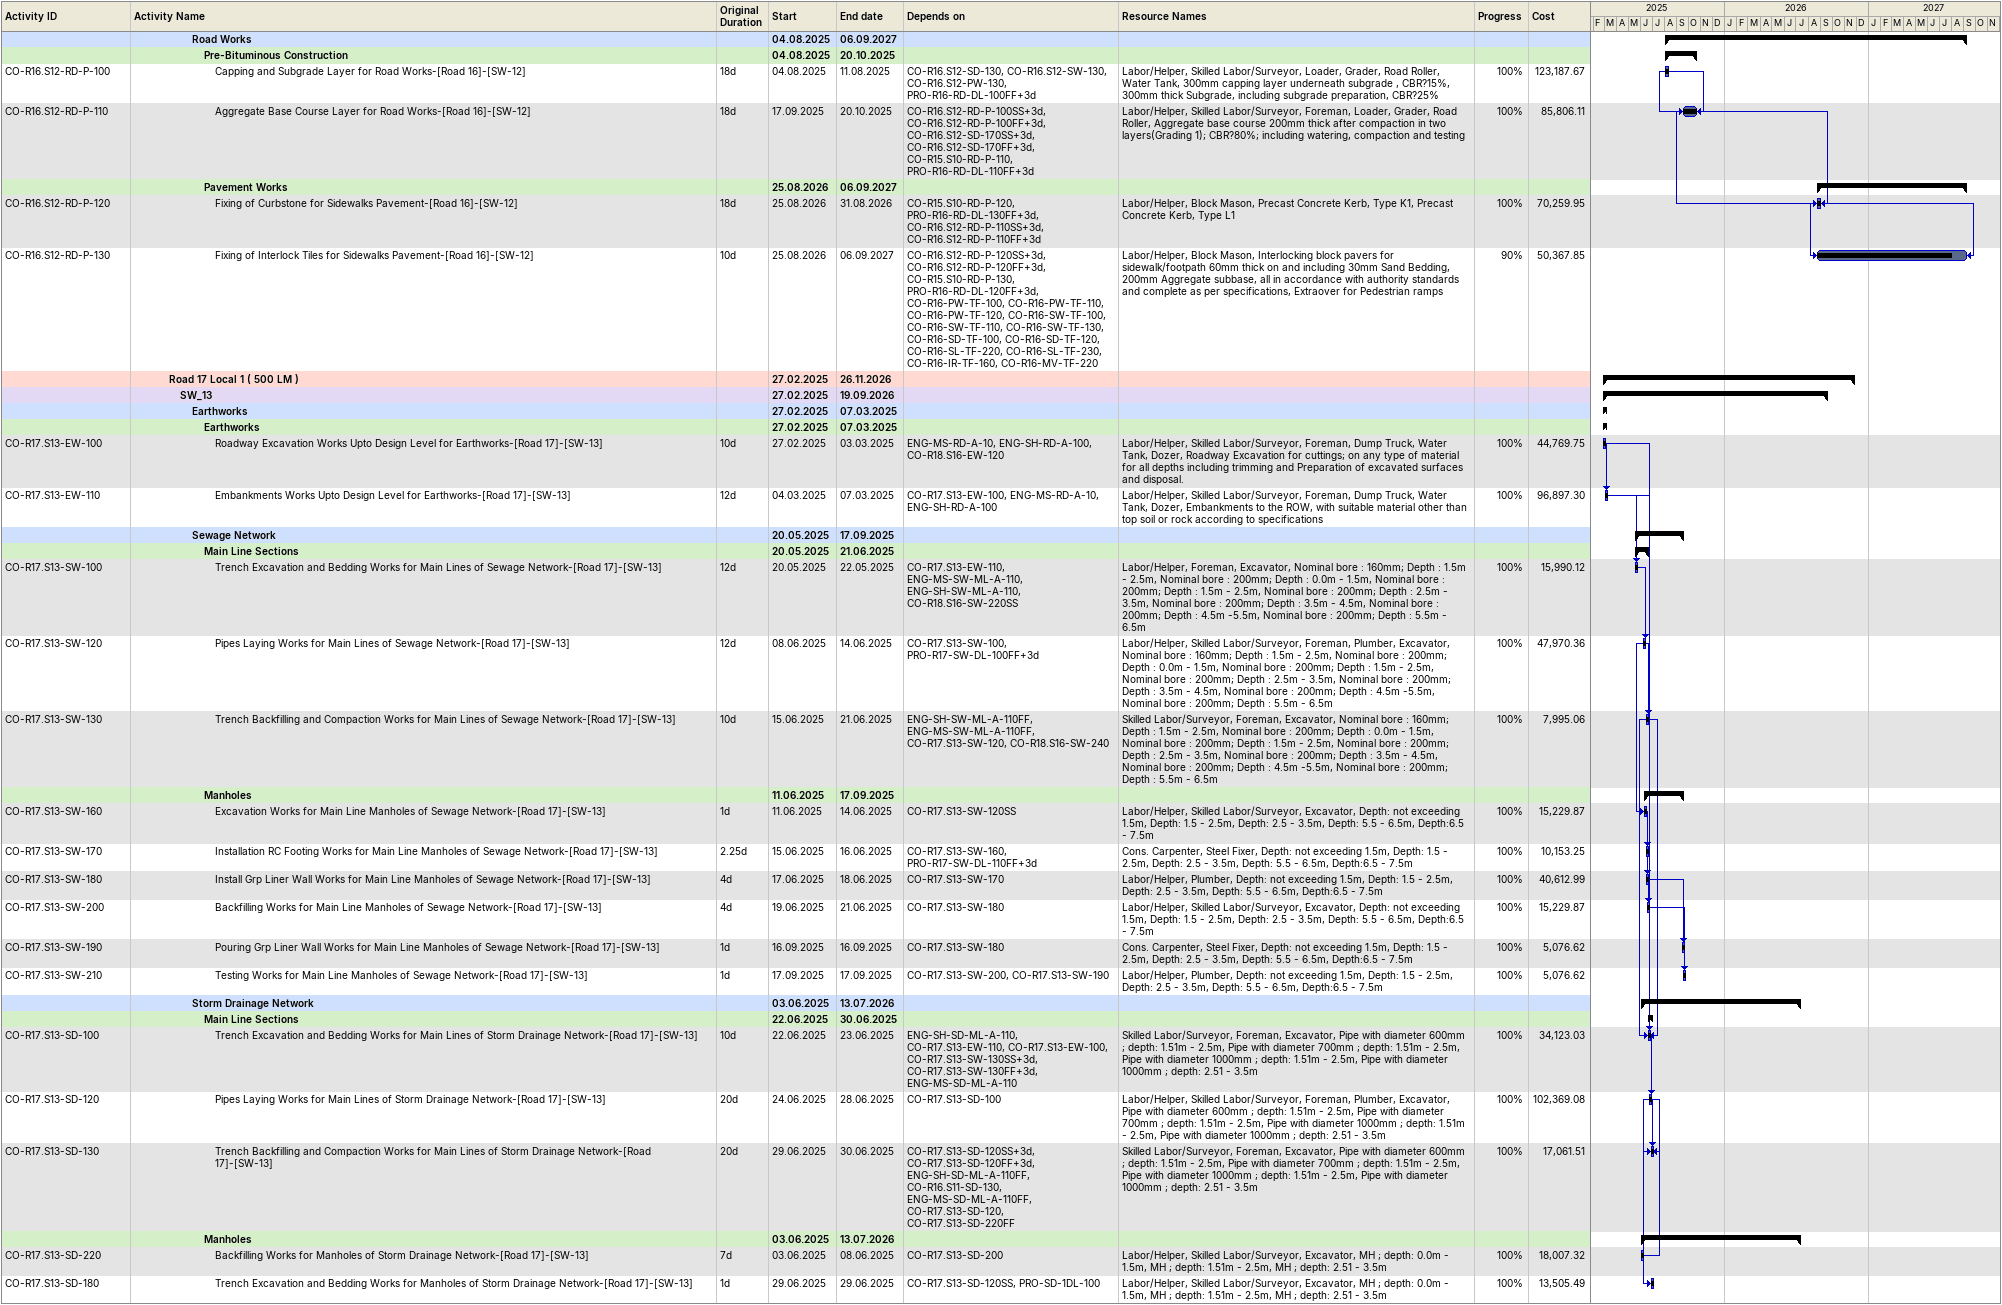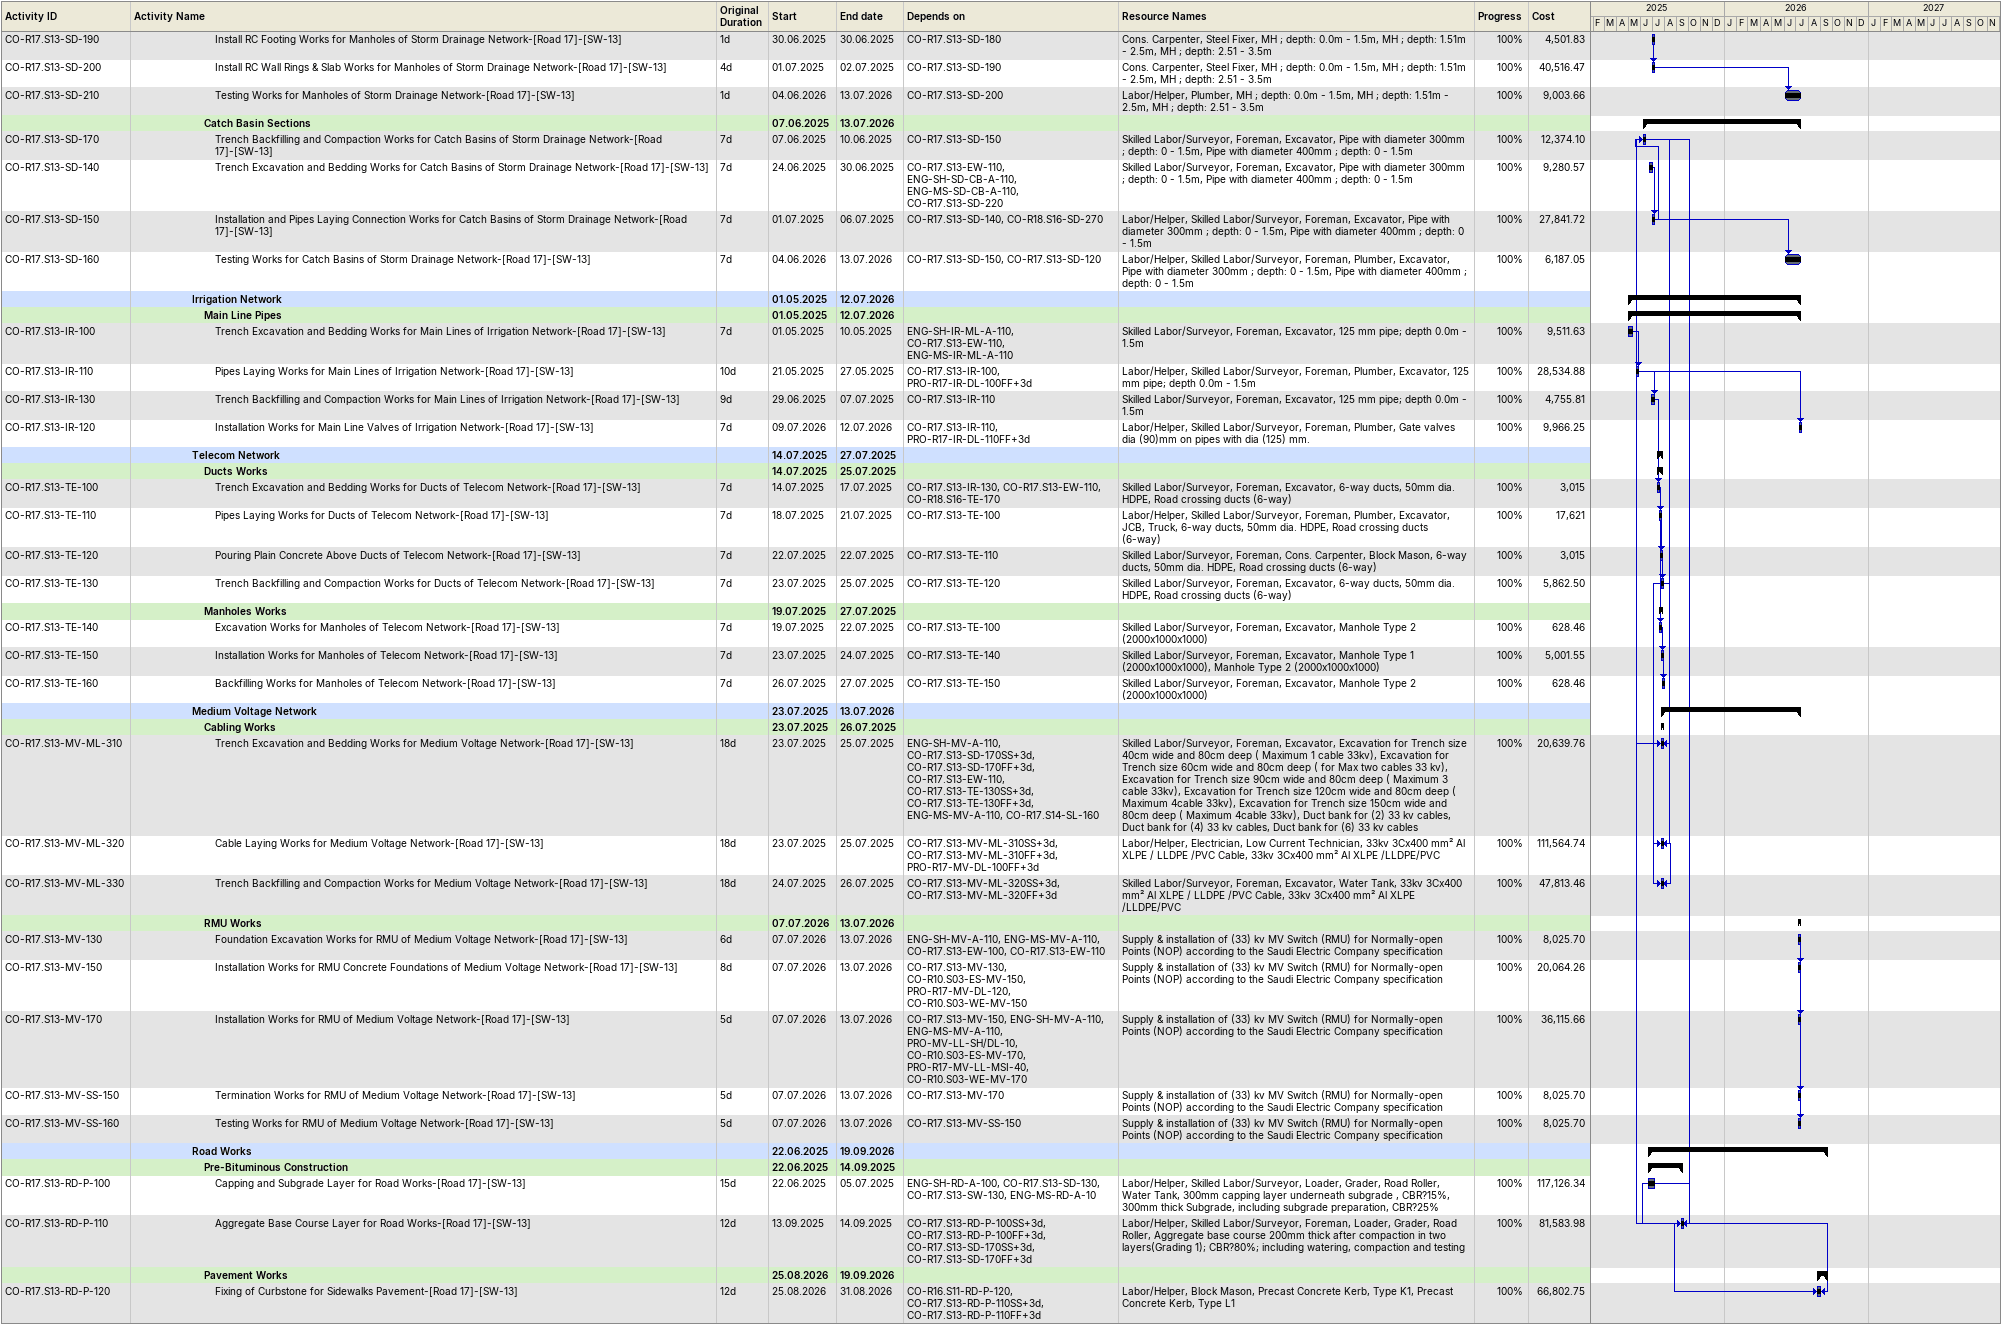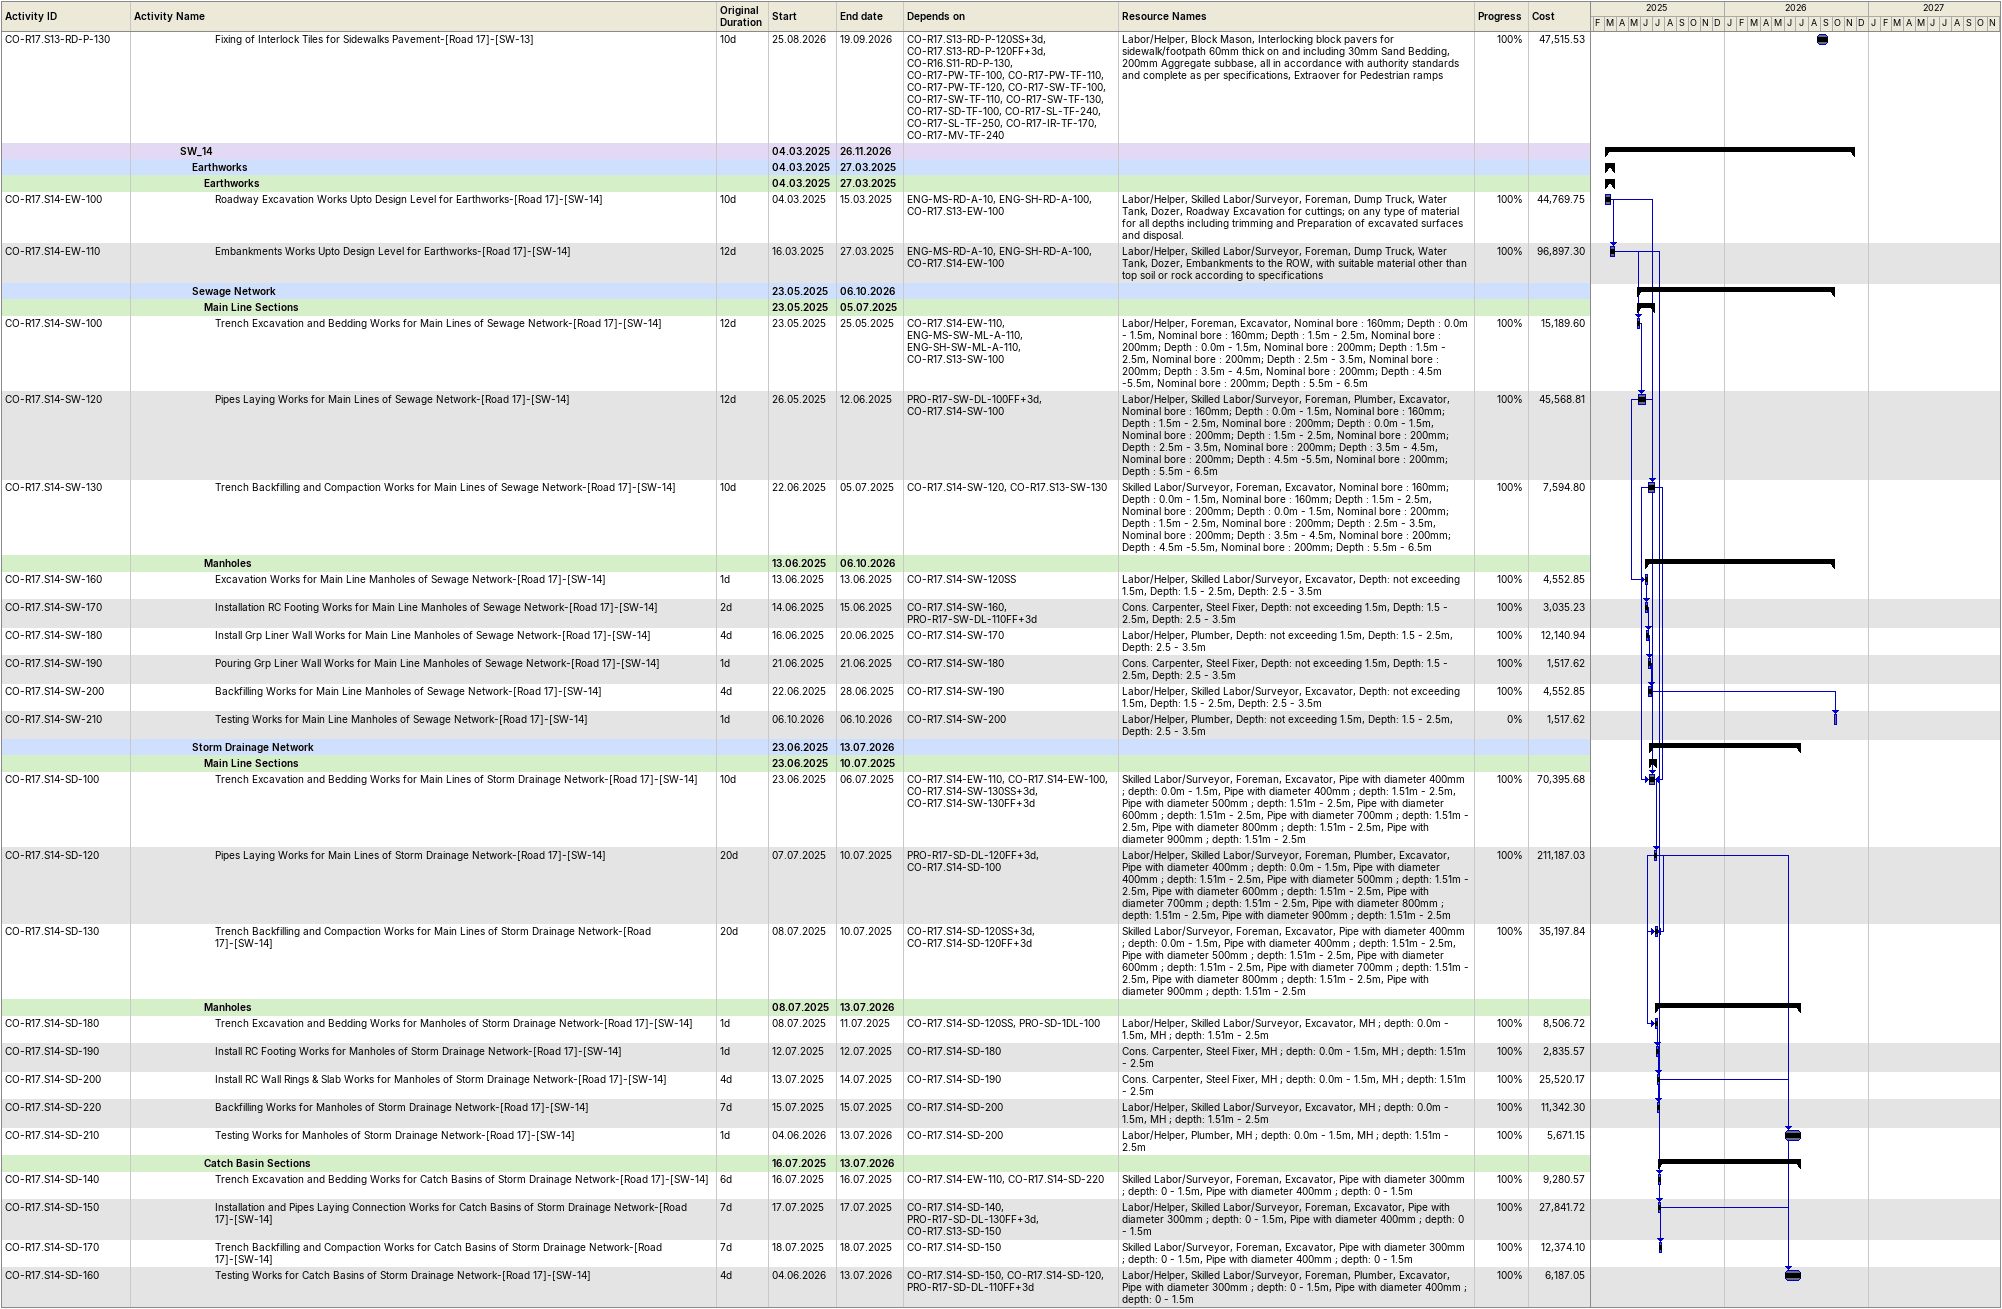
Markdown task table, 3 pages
| ID | Level | Task | Original duration | Start | Finish | Predecessors | Resources | % complete | Cost |
|---|---|---|---|---|---|---|---|---|---|
|  | 6 | **Road Works** |  | 2025-08-04 | 2027-09-06 |  |  |  |  |
|  | 7 | **Pre-Bituminous Construction** |  | 2025-08-04 | 2025-10-20 |  |  |  |  |
| CO-R16.S12-RD-P-100 | 8 | Capping and Subgrade Layer for Road Works-[Road 16]-[SW-12] | 18d | 2025-08-04 | 2025-08-11 | CO-R16.S12-SD-130, CO-R16.S12-SW-130, CO-R16.S12-PW-130, PRO-R16-RD-DL-100FF+3d | Labor/Helper, Skilled Labor/Surveyor, Loader, Grader, Road Roller, Water Tank, 300mm capping layer underneath subgrade , CBR?15%, 300mm thick Subgrade, including subgrade preparation, CBR?25% | 100 | 123187.67 |
| CO-R16.S12-RD-P-110 | 8 | Aggregate Base Course Layer for Road Works-[Road 16]-[SW-12] | 18d | 2025-09-17 | 2025-10-20 | CO-R16.S12-RD-P-100SS+3d, CO-R16.S12-RD-P-100FF+3d, CO-R16.S12-SD-170SS+3d, CO-R16.S12-SD-170FF+3d, CO-R15.S10-RD-P-110, PRO-R16-RD-DL-110FF+3d | Labor/Helper, Skilled Labor/Surveyor, Foreman, Loader, Grader, Road Roller, Aggregate base course 200mm thick after compaction in two layers(Grading 1); CBR?80%; including watering, compaction and testing | 100 | 85806.11 |
|  | 7 | **Pavement Works** |  | 2026-08-25 | 2027-09-06 |  |  |  |  |
| CO-R16.S12-RD-P-120 | 8 | Fixing of Curbstone for Sidewalks Pavement-[Road 16]-[SW-12] | 18d | 2026-08-25 | 2026-08-31 | CO-R15.S10-RD-P-120, PRO-R16-RD-DL-130FF+3d, CO-R16.S12-RD-P-110SS+3d, CO-R16.S12-RD-P-110FF+3d | Labor/Helper, Block Mason, Precast Concrete Kerb, Type K1, Precast Concrete Kerb, Type L1 | 100 | 70259.95 |
| CO-R16.S12-RD-P-130 | 8 | Fixing of Interlock Tiles for Sidewalks Pavement-[Road 16]-[SW-12] | 10d | 2026-08-25 | 2027-09-06 | CO-R16.S12-RD-P-120SS+3d, CO-R16.S12-RD-P-120FF+3d, CO-R15.S10-RD-P-130, PRO-R16-RD-DL-120FF+3d, CO-R16-PW-TF-100, CO-R16-PW-TF-110, CO-R16-PW-TF-120, CO-R16-SW-TF-100, CO-R16-SW-TF-110, CO-R16-SW-TF-130, CO-R16-SD-TF-100, CO-R16-SD-TF-120, CO-R16-SL-TF-220, CO-R16-SL-TF-230, CO-R16-IR-TF-160, CO-R16-MV-TF-220 | Labor/Helper, Block Mason, Interlocking block pavers for sidewalk/footpath 60mm thick on and including 30mm Sand Bedding, 200mm Aggregate subbase, all in accordance with authority standards and complete as per specifications, Extraover for Pedestrian ramps | 90 | 50367.85 |
|  | 4 | **Road 17 Local 1 ( 500 LM )** |  | 2025-02-27 | 2026-11-26 |  |  |  |  |
|  | 5 | **SW_13** |  | 2025-02-27 | 2026-09-19 |  |  |  |  |
|  | 6 | **Earthworks** |  | 2025-02-27 | 2025-03-07 |  |  |  |  |
|  | 7 | **Earthworks** |  | 2025-02-27 | 2025-03-07 |  |  |  |  |
| CO-R17.S13-EW-100 | 8 | Roadway Excavation Works Upto Design Level for Earthworks-[Road 17]-[SW-13] | 10d | 2025-02-27 | 2025-03-03 | ENG-MS-RD-A-10, ENG-SH-RD-A-100, CO-R18.S16-EW-120 | Labor/Helper, Skilled Labor/Surveyor, Foreman, Dump Truck, Water Tank, Dozer, Roadway Excavation for cuttings; on any type of material for all depths including trimming and Preparation of excavated surfaces and disposal. | 100 | 44769.75 |
| CO-R17.S13-EW-110 | 8 | Embankments Works Upto Design Level for Earthworks-[Road 17]-[SW-13] | 12d | 2025-03-04 | 2025-03-07 | CO-R17.S13-EW-100, ENG-MS-RD-A-10, ENG-SH-RD-A-100 | Labor/Helper, Skilled Labor/Surveyor, Foreman, Dump Truck, Water Tank, Dozer, Embankments to the ROW, with suitable material other than top soil or rock according to specifications | 100 | 96897.30 |
|  | 6 | **Sewage Network** |  | 2025-05-20 | 2025-09-17 |  |  |  |  |
|  | 7 | **Main Line Sections** |  | 2025-05-20 | 2025-06-21 |  |  |  |  |
| CO-R17.S13-SW-100 | 8 | Trench Excavation and Bedding Works for Main Lines of Sewage Network-[Road 17]-[SW-13] | 12d | 2025-05-20 | 2025-05-22 | CO-R17.S13-EW-110, ENG-MS-SW-ML-A-110, ENG-SH-SW-ML-A-110, CO-R18.S16-SW-220SS | Labor/Helper, Foreman, Excavator, Nominal bore : 160mm; Depth : 1.5m - 2.5m, Nominal bore : 200mm; Depth : 0.0m - 1.5m, Nominal bore : 200mm; Depth : 1.5m - 2.5m, Nominal bore : 200mm; Depth : 2.5m - 3.5m, Nominal bore : 200mm; Depth : 3.5m - 4.5m, Nominal bore : 200mm; Depth : 4.5m -5.5m, Nominal bore : 200mm; Depth : 5.5m - 6.5m | 100 | 15990.12 |
| CO-R17.S13-SW-120 | 8 | Pipes Laying Works for Main Lines of Sewage Network-[Road 17]-[SW-13] | 12d | 2025-06-08 | 2025-06-14 | CO-R17.S13-SW-100, PRO-R17-SW-DL-100FF+3d | Labor/Helper, Skilled Labor/Surveyor, Foreman, Plumber, Excavator, Nominal bore : 160mm; Depth : 1.5m - 2.5m, Nominal bore : 200mm; Depth : 0.0m - 1.5m, Nominal bore : 200mm; Depth : 1.5m - 2.5m, Nominal bore : 200mm; Depth : 2.5m - 3.5m, Nominal bore : 200mm; Depth : 3.5m - 4.5m, Nominal bore : 200mm; Depth : 4.5m -5.5m, Nominal bore : 200mm; Depth : 5.5m - 6.5m | 100 | 47970.36 |
| CO-R17.S13-SW-130 | 8 | Trench Backfilling and Compaction Works for Main Lines of Sewage Network-[Road 17]-[SW-13] | 10d | 2025-06-15 | 2025-06-21 | ENG-SH-SW-ML-A-110FF, ENG-MS-SW-ML-A-110FF, CO-R17.S13-SW-120, CO-R18.S16-SW-240 | Skilled Labor/Surveyor, Foreman, Excavator, Nominal bore : 160mm; Depth : 1.5m - 2.5m, Nominal bore : 200mm; Depth : 0.0m - 1.5m, Nominal bore : 200mm; Depth : 1.5m - 2.5m, Nominal bore : 200mm; Depth : 2.5m - 3.5m, Nominal bore : 200mm; Depth : 3.5m - 4.5m, Nominal bore : 200mm; Depth : 4.5m -5.5m, Nominal bore : 200mm; Depth : 5.5m - 6.5m | 100 | 7995.06 |
|  | 7 | **Manholes** |  | 2025-06-11 | 2025-09-17 |  |  |  |  |
| CO-R17.S13-SW-160 | 8 | Excavation Works for Main Line Manholes of Sewage Network-[Road 17]-[SW-13] | 1d | 2025-06-11 | 2025-06-14 | CO-R17.S13-SW-120SS | Labor/Helper, Skilled Labor/Surveyor, Excavator, Depth: not exceeding 1.5m, Depth: 1.5 - 2.5m, Depth: 2.5 - 3.5m, Depth: 5.5 - 6.5m, Depth:6.5 - 7.5m | 100 | 15229.87 |
| CO-R17.S13-SW-170 | 8 | Installation RC Footing Works for Main Line Manholes of Sewage Network-[Road 17]-[SW-13] | 2.25d | 2025-06-15 | 2025-06-16 | CO-R17.S13-SW-160, PRO-R17-SW-DL-110FF+3d | Cons. Carpenter, Steel Fixer, Depth: not exceeding 1.5m, Depth: 1.5 - 2.5m, Depth: 2.5 - 3.5m, Depth: 5.5 - 6.5m, Depth:6.5 - 7.5m | 100 | 10153.25 |
| CO-R17.S13-SW-180 | 8 | Install Grp Liner Wall Works for Main Line Manholes of Sewage Network-[Road 17]-[SW-13] | 4d | 2025-06-17 | 2025-06-18 | CO-R17.S13-SW-170 | Labor/Helper, Plumber, Depth: not exceeding 1.5m, Depth: 1.5 - 2.5m, Depth: 2.5 - 3.5m, Depth: 5.5 - 6.5m, Depth:6.5 - 7.5m | 100 | 40612.99 |
| CO-R17.S13-SW-200 | 8 | Backfilling Works for Main Line Manholes of Sewage Network-[Road 17]-[SW-13] | 4d | 2025-06-19 | 2025-06-21 | CO-R17.S13-SW-180 | Labor/Helper, Skilled Labor/Surveyor, Excavator, Depth: not exceeding 1.5m, Depth: 1.5 - 2.5m, Depth: 2.5 - 3.5m, Depth: 5.5 - 6.5m, Depth:6.5 - 7.5m | 100 | 15229.87 |
| CO-R17.S13-SW-190 | 8 | Pouring Grp Liner Wall Works for Main Line Manholes of Sewage Network-[Road 17]-[SW-13] | 1d | 2025-09-16 | 2025-09-16 | CO-R17.S13-SW-180 | Cons. Carpenter, Steel Fixer, Depth: not exceeding 1.5m, Depth: 1.5 - 2.5m, Depth: 2.5 - 3.5m, Depth: 5.5 - 6.5m, Depth:6.5 - 7.5m | 100 | 5076.62 |
| CO-R17.S13-SW-210 | 8 | Testing Works for Main Line Manholes of Sewage Network-[Road 17]-[SW-13] | 1d | 2025-09-17 | 2025-09-17 | CO-R17.S13-SW-200, CO-R17.S13-SW-190 | Labor/Helper, Plumber, Depth: not exceeding 1.5m, Depth: 1.5 - 2.5m, Depth: 2.5 - 3.5m, Depth: 5.5 - 6.5m, Depth:6.5 - 7.5m | 100 | 5076.62 |
|  | 6 | **Storm Drainage Network** |  | 2025-06-03 | 2026-07-13 |  |  |  |  |
|  | 7 | **Main Line Sections** |  | 2025-06-22 | 2025-06-30 |  |  |  |  |
| CO-R17.S13-SD-100 | 8 | Trench Excavation and Bedding Works for Main Lines of Storm Drainage Network-[Road 17]-[SW-13] | 10d | 2025-06-22 | 2025-06-23 | ENG-SH-SD-ML-A-110, CO-R17.S13-EW-110, CO-R17.S13-EW-100, CO-R17.S13-SW-130SS+3d, CO-R17.S13-SW-130FF+3d, ENG-MS-SD-ML-A-110 | Skilled Labor/Surveyor, Foreman, Excavator, Pipe with diameter 600mm ; depth: 1.51m - 2.5m, Pipe with diameter 700mm ; depth: 1.51m - 2.5m, Pipe with diameter 1000mm ; depth: 1.51m - 2.5m, Pipe with diameter 1000mm ; depth: 2.51 - 3.5m | 100 | 34123.03 |
| CO-R17.S13-SD-120 | 8 | Pipes Laying Works for Main Lines of Storm Drainage Network-[Road 17]-[SW-13] | 20d | 2025-06-24 | 2025-06-28 | CO-R17.S13-SD-100 | Labor/Helper, Skilled Labor/Surveyor, Foreman, Plumber, Excavator, Pipe with diameter 600mm ; depth: 1.51m - 2.5m, Pipe with diameter 700mm ; depth: 1.51m - 2.5m, Pipe with diameter 1000mm ; depth: 1.51m - 2.5m, Pipe with diameter 1000mm ; depth: 2.51 - 3.5m | 100 | 102369.08 |
| CO-R17.S13-SD-130 | 8 | Trench Backfilling and Compaction Works for Main Lines of Storm Drainage Network-[Road 17]-[SW-13] | 20d | 2025-06-29 | 2025-06-30 | CO-R17.S13-SD-120SS+3d, CO-R17.S13-SD-120FF+3d, ENG-SH-SD-ML-A-110FF, CO-R16.S11-SD-130, ENG-MS-SD-ML-A-110FF, CO-R17.S13-SD-120, CO-R17.S13-SD-220FF | Skilled Labor/Surveyor, Foreman, Excavator, Pipe with diameter 600mm ; depth: 1.51m - 2.5m, Pipe with diameter 700mm ; depth: 1.51m - 2.5m, Pipe with diameter 1000mm ; depth: 1.51m - 2.5m, Pipe with diameter 1000mm ; depth: 2.51 - 3.5m | 100 | 17061.51 |
|  | 7 | **Manholes** |  | 2025-06-03 | 2026-07-13 |  |  |  |  |
| CO-R17.S13-SD-220 | 8 | Backfilling Works for Manholes of Storm Drainage Network-[Road 17]-[SW-13] | 7d | 2025-06-03 | 2025-06-08 | CO-R17.S13-SD-200 | Labor/Helper, Skilled Labor/Surveyor, Excavator, MH ; depth: 0.0m - 1.5m, MH ; depth: 1.51m - 2.5m, MH ; depth: 2.51 - 3.5m | 100 | 18007.32 |
| CO-R17.S13-SD-180 | 8 | Trench Excavation and Bedding Works for Manholes of Storm Drainage Network-[Road 17]-[SW-13] | 1d | 2025-06-29 | 2025-06-29 | CO-R17.S13-SD-120SS, PRO-SD-1DL-100 | Labor/Helper, Skilled Labor/Surveyor, Excavator, MH ; depth: 0.0m - 1.5m, MH ; depth: 1.51m - 2.5m, MH ; depth: 2.51 - 3.5m | 100 | 13505.49 |
| CO-R17.S13-SD-190 | 8 | Install RC Footing Works for Manholes of Storm Drainage Network-[Road 17]-[SW-13] | 1d | 2025-06-30 | 2025-06-30 | CO-R17.S13-SD-180 | Cons. Carpenter, Steel Fixer, MH ; depth: 0.0m - 1.5m, MH ; depth: 1.51m - 2.5m, MH ; depth: 2.51 - 3.5m | 100 | 4501.83 |
| CO-R17.S13-SD-200 | 8 | Install RC Wall Rings & Slab Works for Manholes of Storm Drainage Network-[Road 17]-[SW-13] | 4d | 2025-07-01 | 2025-07-02 | CO-R17.S13-SD-190 | Cons. Carpenter, Steel Fixer, MH ; depth: 0.0m - 1.5m, MH ; depth: 1.51m - 2.5m, MH ; depth: 2.51 - 3.5m | 100 | 40516.47 |
| CO-R17.S13-SD-210 | 8 | Testing Works for Manholes of Storm Drainage Network-[Road 17]-[SW-13] | 1d | 2026-06-04 | 2026-07-13 | CO-R17.S13-SD-200 | Labor/Helper, Plumber, MH ; depth: 0.0m - 1.5m, MH ; depth: 1.51m - 2.5m, MH ; depth: 2.51 - 3.5m | 100 | 9003.66 |
|  | 7 | **Catch Basin Sections** |  | 2025-06-07 | 2026-07-13 |  |  |  |  |
| CO-R17.S13-SD-170 | 8 | Trench Backfilling and Compaction Works for Catch Basins of Storm Drainage Network-[Road 17]-[SW-13] | 7d | 2025-06-07 | 2025-06-10 | CO-R17.S13-SD-150 | Skilled Labor/Surveyor, Foreman, Excavator, Pipe with diameter 300mm ; depth: 0 - 1.5m, Pipe with diameter 400mm ; depth: 0 - 1.5m | 100 | 12374.10 |
| CO-R17.S13-SD-140 | 8 | Trench Excavation and Bedding Works for Catch Basins of Storm Drainage Network-[Road 17]-[SW-13] | 7d | 2025-06-24 | 2025-06-30 | CO-R17.S13-EW-110, ENG-SH-SD-CB-A-110, ENG-MS-SD-CB-A-110, CO-R17.S13-SD-220 | Skilled Labor/Surveyor, Foreman, Excavator, Pipe with diameter 300mm ; depth: 0 - 1.5m, Pipe with diameter 400mm ; depth: 0 - 1.5m | 100 | 9280.57 |
| CO-R17.S13-SD-150 | 8 | Installation and Pipes Laying Connection Works for Catch Basins of Storm Drainage Network-[Road 17]-[SW-13] | 7d | 2025-07-01 | 2025-07-06 | CO-R17.S13-SD-140, CO-R18.S16-SD-270 | Labor/Helper, Skilled Labor/Surveyor, Foreman, Excavator, Pipe with diameter 300mm ; depth: 0 - 1.5m, Pipe with diameter 400mm ; depth: 0 - 1.5m | 100 | 27841.72 |
| CO-R17.S13-SD-160 | 8 | Testing Works for Catch Basins of Storm Drainage Network-[Road 17]-[SW-13] | 7d | 2026-06-04 | 2026-07-13 | CO-R17.S13-SD-150, CO-R17.S13-SD-120 | Labor/Helper, Skilled Labor/Surveyor, Foreman, Plumber, Excavator, Pipe with diameter 300mm ; depth: 0 - 1.5m, Pipe with diameter 400mm ; depth: 0 - 1.5m | 100 | 6187.05 |
|  | 6 | **Irrigation Network** |  | 2025-05-01 | 2026-07-12 |  |  |  |  |
|  | 7 | **Main Line Pipes** |  | 2025-05-01 | 2026-07-12 |  |  |  |  |
| CO-R17.S13-IR-100 | 8 | Trench Excavation and Bedding Works for Main Lines of Irrigation Network-[Road 17]-[SW-13] | 7d | 2025-05-01 | 2025-05-10 | ENG-SH-IR-ML-A-110, CO-R17.S13-EW-110, ENG-MS-IR-ML-A-110 | Skilled Labor/Surveyor, Foreman, Excavator, 125 mm pipe; depth 0.0m - 1.5m | 100 | 9511.63 |
| CO-R17.S13-IR-110 | 8 | Pipes Laying Works for Main Lines of Irrigation Network-[Road 17]-[SW-13] | 10d | 2025-05-21 | 2025-05-27 | CO-R17.S13-IR-100, PRO-R17-IR-DL-100FF+3d | Labor/Helper, Skilled Labor/Surveyor, Foreman, Plumber, Excavator, 125 mm pipe; depth 0.0m - 1.5m | 100 | 28534.88 |
| CO-R17.S13-IR-130 | 8 | Trench Backfilling and Compaction Works for Main Lines of Irrigation Network-[Road 17]-[SW-13] | 9d | 2025-06-29 | 2025-07-07 | CO-R17.S13-IR-110 | Skilled Labor/Surveyor, Foreman, Excavator, 125 mm pipe; depth 0.0m - 1.5m | 100 | 4755.81 |
| CO-R17.S13-IR-120 | 8 | Installation Works for Main Line Valves of Irrigation Network-[Road 17]-[SW-13] | 7d | 2026-07-09 | 2026-07-12 | CO-R17.S13-IR-110, PRO-R17-IR-DL-110FF+3d | Labor/Helper, Skilled Labor/Surveyor, Foreman, Plumber, Gate valves dia (90)mm on pipes with dia (125) mm. | 100 | 9966.25 |
|  | 6 | **Telecom Network** |  | 2025-07-14 | 2025-07-27 |  |  |  |  |
|  | 7 | **Ducts Works** |  | 2025-07-14 | 2025-07-25 |  |  |  |  |
| CO-R17.S13-TE-100 | 8 | Trench Excavation and Bedding Works for Ducts of Telecom Network-[Road 17]-[SW-13] | 7d | 2025-07-14 | 2025-07-17 | CO-R17.S13-IR-130, CO-R17.S13-EW-110, CO-R18.S16-TE-170 | Skilled Labor/Surveyor, Foreman, Excavator, 6-way ducts, 50mm dia. HDPE, Road crossing ducts (6-way) | 100 | 3015 |
| CO-R17.S13-TE-110 | 8 | Pipes Laying Works for Ducts of Telecom Network-[Road 17]-[SW-13] | 7d | 2025-07-18 | 2025-07-21 | CO-R17.S13-TE-100 | Labor/Helper, Skilled Labor/Surveyor, Foreman, Plumber, Excavator, JCB, Truck, 6-way ducts, 50mm dia. HDPE, Road crossing ducts (6-way) | 100 | 17621 |
| CO-R17.S13-TE-120 | 8 | Pouring Plain Concrete Above Ducts of Telecom Network-[Road 17]-[SW-13] | 7d | 2025-07-22 | 2025-07-22 | CO-R17.S13-TE-110 | Skilled Labor/Surveyor, Foreman, Cons. Carpenter, Block Mason, 6-way ducts, 50mm dia. HDPE, Road crossing ducts (6-way) | 100 | 3015 |
| CO-R17.S13-TE-130 | 8 | Trench Backfilling and Compaction Works for Ducts of Telecom Network-[Road 17]-[SW-13] | 7d | 2025-07-23 | 2025-07-25 | CO-R17.S13-TE-120 | Skilled Labor/Surveyor, Foreman, Excavator, 6-way ducts, 50mm dia. HDPE, Road crossing ducts (6-way) | 100 | 5862.50 |
|  | 7 | **Manholes Works** |  | 2025-07-19 | 2025-07-27 |  |  |  |  |
| CO-R17.S13-TE-140 | 8 | Excavation Works for Manholes of Telecom Network-[Road 17]-[SW-13] | 7d | 2025-07-19 | 2025-07-22 | CO-R17.S13-TE-100 | Skilled Labor/Surveyor, Foreman, Excavator, Manhole Type 2 (2000x1000x1000) | 100 | 628.46 |
| CO-R17.S13-TE-150 | 8 | Installation Works for Manholes of Telecom Network-[Road 17]-[SW-13] | 7d | 2025-07-23 | 2025-07-24 | CO-R17.S13-TE-140 | Skilled Labor/Surveyor, Foreman, Excavator, Manhole Type 1 (2000x1000x1000), Manhole Type 2 (2000x1000x1000) | 100 | 5001.55 |
| CO-R17.S13-TE-160 | 8 | Backfilling Works for Manholes of Telecom Network-[Road 17]-[SW-13] | 7d | 2025-07-26 | 2025-07-27 | CO-R17.S13-TE-150 | Skilled Labor/Surveyor, Foreman, Excavator, Manhole Type 2 (2000x1000x1000) | 100 | 628.46 |
|  | 6 | **Medium Voltage Network** |  | 2025-07-23 | 2026-07-13 |  |  |  |  |
|  | 7 | **Cabling Works** |  | 2025-07-23 | 2025-07-26 |  |  |  |  |
| CO-R17.S13-MV-ML-310 | 8 | Trench Excavation and Bedding Works for Medium Voltage Network-[Road 17]-[SW-13] | 18d | 2025-07-23 | 2025-07-25 | ENG-SH-MV-A-110, CO-R17.S13-SD-170SS+3d, CO-R17.S13-SD-170FF+3d, CO-R17.S13-EW-110, CO-R17.S13-TE-130SS+3d, CO-R17.S13-TE-130FF+3d, ENG-MS-MV-A-110, CO-R17.S14-SL-160 | Skilled Labor/Surveyor, Foreman, Excavator, Excavation for Trench size 40cm wide and 80cm deep ( Maximum 1 cable 33kv), Excavation for Trench size 60cm wide and 80cm deep ( for Max two cables 33 kv), Excavation for Trench size 90cm wide and 80cm deep ( Maximum 3 cable 33kv), Excavation for Trench size 120cm wide and 80cm deep ( Maximum 4cable 33kv), Excavation for Trench size 150cm wide and 80cm deep ( Maximum 4cable 33kv), Duct bank for (2) 33 kv cables, Duct bank for (4) 33 kv cables, Duct bank for (6) 33 kv cables | 100 | 20639.76 |
| CO-R17.S13-MV-ML-320 | 8 | Cable Laying Works for Medium Voltage Network-[Road 17]-[SW-13] | 18d | 2025-07-23 | 2025-07-25 | CO-R17.S13-MV-ML-310SS+3d, CO-R17.S13-MV-ML-310FF+3d, PRO-R17-MV-DL-100FF+3d | Labor/Helper, Electrician, Low Current Technician, 33kv 3Cx400 mm² Al XLPE / LLDPE /PVC Cable, 33kv 3Cx400 mm² Al XLPE /LLDPE/PVC | 100 | 111564.74 |
| CO-R17.S13-MV-ML-330 | 8 | Trench Backfilling and Compaction Works for Medium Voltage Network-[Road 17]-[SW-13] | 18d | 2025-07-24 | 2025-07-26 | CO-R17.S13-MV-ML-320SS+3d, CO-R17.S13-MV-ML-320FF+3d | Skilled Labor/Surveyor, Foreman, Excavator, Water Tank, 33kv 3Cx400 mm² Al XLPE / LLDPE /PVC Cable, 33kv 3Cx400 mm² Al XLPE /LLDPE/PVC | 100 | 47813.46 |
|  | 7 | **RMU Works** |  | 2026-07-07 | 2026-07-13 |  |  |  |  |
| CO-R17.S13-MV-130 | 8 | Foundation Excavation Works for RMU of Medium Voltage Network-[Road 17]-[SW-13] | 6d | 2026-07-07 | 2026-07-13 | ENG-SH-MV-A-110, ENG-MS-MV-A-110, CO-R17.S13-EW-100, CO-R17.S13-EW-110 | Supply & installation of (33) kv MV Switch (RMU) for Normally-open Points (NOP) according to the Saudi Electric Company specification | 100 | 8025.70 |
| CO-R17.S13-MV-150 | 8 | Installation Works for RMU Concrete Foundations of Medium Voltage Network-[Road 17]-[SW-13] | 8d | 2026-07-07 | 2026-07-13 | CO-R17.S13-MV-130, CO-R10.S03-ES-MV-150, PRO-R17-MV-DL-120, CO-R10.S03-WE-MV-150 | Supply & installation of (33) kv MV Switch (RMU) for Normally-open Points (NOP) according to the Saudi Electric Company specification | 100 | 20064.26 |
| CO-R17.S13-MV-170 | 8 | Installation Works for RMU of Medium Voltage Network-[Road 17]-[SW-13] | 5d | 2026-07-07 | 2026-07-13 | CO-R17.S13-MV-150, ENG-SH-MV-A-110, ENG-MS-MV-A-110, PRO-MV-LL-SH/DL-10, CO-R10.S03-ES-MV-170, PRO-R17-MV-LL-MSI-40, CO-R10.S03-WE-MV-170 | Supply & installation of (33) kv MV Switch (RMU) for Normally-open Points (NOP) according to the Saudi Electric Company specification | 100 | 36115.66 |
| CO-R17.S13-MV-SS-150 | 8 | Termination Works for RMU of Medium Voltage Network-[Road 17]-[SW-13] | 5d | 2026-07-07 | 2026-07-13 | CO-R17.S13-MV-170 | Supply & installation of (33) kv MV Switch (RMU) for Normally-open Points (NOP) according to the Saudi Electric Company specification | 100 | 8025.70 |
| CO-R17.S13-MV-SS-160 | 8 | Testing Works for RMU of Medium Voltage Network-[Road 17]-[SW-13] | 5d | 2026-07-07 | 2026-07-13 | CO-R17.S13-MV-SS-150 | Supply & installation of (33) kv MV Switch (RMU) for Normally-open Points (NOP) according to the Saudi Electric Company specification | 100 | 8025.70 |
|  | 6 | **Road Works** |  | 2025-06-22 | 2026-09-19 |  |  |  |  |
|  | 7 | **Pre-Bituminous Construction** |  | 2025-06-22 | 2025-09-14 |  |  |  |  |
| CO-R17.S13-RD-P-100 | 8 | Capping and Subgrade Layer for Road Works-[Road 17]-[SW-13] | 15d | 2025-06-22 | 2025-07-05 | ENG-SH-RD-A-100, CO-R17.S13-SD-130, CO-R17.S13-SW-130, ENG-MS-RD-A-10 | Labor/Helper, Skilled Labor/Surveyor, Loader, Grader, Road Roller, Water Tank, 300mm capping layer underneath subgrade , CBR?15%, 300mm thick Subgrade, including subgrade preparation, CBR?25% | 100 | 117126.34 |
| CO-R17.S13-RD-P-110 | 8 | Aggregate Base Course Layer for Road Works-[Road 17]-[SW-13] | 12d | 2025-09-13 | 2025-09-14 | CO-R17.S13-RD-P-100SS+3d, CO-R17.S13-RD-P-100FF+3d, CO-R17.S13-SD-170SS+3d, CO-R17.S13-SD-170FF+3d | Labor/Helper, Skilled Labor/Surveyor, Foreman, Loader, Grader, Road Roller, Aggregate base course 200mm thick after compaction in two layers(Grading 1); CBR?80%; including watering, compaction and testing | 100 | 81583.98 |
|  | 7 | **Pavement Works** |  | 2026-08-25 | 2026-09-19 |  |  |  |  |
| CO-R17.S13-RD-P-120 | 8 | Fixing of Curbstone for Sidewalks Pavement-[Road 17]-[SW-13] | 12d | 2026-08-25 | 2026-08-31 | CO-R16.S11-RD-P-120, CO-R17.S13-RD-P-110SS+3d, CO-R17.S13-RD-P-110FF+3d | Labor/Helper, Block Mason, Precast Concrete Kerb, Type K1, Precast Concrete Kerb, Type L1 | 100 | 66802.75 |
| CO-R17.S13-RD-P-130 | 8 | Fixing of Interlock Tiles for Sidewalks Pavement-[Road 17]-[SW-13] | 10d | 2026-08-25 | 2026-09-19 | CO-R17.S13-RD-P-120SS+3d, CO-R17.S13-RD-P-120FF+3d, CO-R16.S11-RD-P-130, CO-R17-PW-TF-100, CO-R17-PW-TF-110, CO-R17-PW-TF-120, CO-R17-SW-TF-100, CO-R17-SW-TF-110, CO-R17-SW-TF-130, CO-R17-SD-TF-100, CO-R17-SL-TF-240, CO-R17-SL-TF-250, CO-R17-IR-TF-170, CO-R17-MV-TF-240 | Labor/Helper, Block Mason, Interlocking block pavers for sidewalk/footpath 60mm thick on and including 30mm Sand Bedding, 200mm Aggregate subbase, all in accordance with authority standards and complete as per specifications, Extraover for Pedestrian ramps | 100 | 47515.53 |
|  | 5 | **SW_14** |  | 2025-03-04 | 2026-11-26 |  |  |  |  |
|  | 6 | **Earthworks** |  | 2025-03-04 | 2025-03-27 |  |  |  |  |
|  | 7 | **Earthworks** |  | 2025-03-04 | 2025-03-27 |  |  |  |  |
| CO-R17.S14-EW-100 | 8 | Roadway Excavation Works Upto Design Level for Earthworks-[Road 17]-[SW-14] | 10d | 2025-03-04 | 2025-03-15 | ENG-MS-RD-A-10, ENG-SH-RD-A-100, CO-R17.S13-EW-100 | Labor/Helper, Skilled Labor/Surveyor, Foreman, Dump Truck, Water Tank, Dozer, Roadway Excavation for cuttings; on any type of material for all depths including trimming and Preparation of excavated surfaces and disposal. | 100 | 44769.75 |
| CO-R17.S14-EW-110 | 8 | Embankments Works Upto Design Level for Earthworks-[Road 17]-[SW-14] | 12d | 2025-03-16 | 2025-03-27 | ENG-MS-RD-A-10, ENG-SH-RD-A-100, CO-R17.S14-EW-100 | Labor/Helper, Skilled Labor/Surveyor, Foreman, Dump Truck, Water Tank, Dozer, Embankments to the ROW, with suitable material other than top soil or rock according to specifications | 100 | 96897.30 |
|  | 6 | **Sewage Network** |  | 2025-05-23 | 2026-10-06 |  |  |  |  |
|  | 7 | **Main Line Sections** |  | 2025-05-23 | 2025-07-05 |  |  |  |  |
| CO-R17.S14-SW-100 | 8 | Trench Excavation and Bedding Works for Main Lines of Sewage Network-[Road 17]-[SW-14] | 12d | 2025-05-23 | 2025-05-25 | CO-R17.S14-EW-110, ENG-MS-SW-ML-A-110, ENG-SH-SW-ML-A-110, CO-R17.S13-SW-100 | Labor/Helper, Foreman, Excavator, Nominal bore : 160mm; Depth : 0.0m - 1.5m, Nominal bore : 160mm; Depth : 1.5m - 2.5m, Nominal bore : 200mm; Depth : 0.0m - 1.5m, Nominal bore : 200mm; Depth : 1.5m - 2.5m, Nominal bore : 200mm; Depth : 2.5m - 3.5m, Nominal bore : 200mm; Depth : 3.5m - 4.5m, Nominal bore : 200mm; Depth : 4.5m -5.5m, Nominal bore : 200mm; Depth : 5.5m - 6.5m | 100 | 15189.60 |
| CO-R17.S14-SW-120 | 8 | Pipes Laying Works for Main Lines of Sewage Network-[Road 17]-[SW-14] | 12d | 2025-05-26 | 2025-06-12 | PRO-R17-SW-DL-100FF+3d, CO-R17.S14-SW-100 | Labor/Helper, Skilled Labor/Surveyor, Foreman, Plumber, Excavator, Nominal bore : 160mm; Depth : 0.0m - 1.5m, Nominal bore : 160mm; Depth : 1.5m - 2.5m, Nominal bore : 200mm; Depth : 0.0m - 1.5m, Nominal bore : 200mm; Depth : 1.5m - 2.5m, Nominal bore : 200mm; Depth : 2.5m - 3.5m, Nominal bore : 200mm; Depth : 3.5m - 4.5m, Nominal bore : 200mm; Depth : 4.5m -5.5m, Nominal bore : 200mm; Depth : 5.5m - 6.5m | 100 | 45568.81 |
| CO-R17.S14-SW-130 | 8 | Trench Backfilling and Compaction Works for Main Lines of Sewage Network-[Road 17]-[SW-14] | 10d | 2025-06-22 | 2025-07-05 | CO-R17.S14-SW-120, CO-R17.S13-SW-130 | Skilled Labor/Surveyor, Foreman, Excavator, Nominal bore : 160mm; Depth : 0.0m - 1.5m, Nominal bore : 160mm; Depth : 1.5m - 2.5m, Nominal bore : 200mm; Depth : 0.0m - 1.5m, Nominal bore : 200mm; Depth : 1.5m - 2.5m, Nominal bore : 200mm; Depth : 2.5m - 3.5m, Nominal bore : 200mm; Depth : 3.5m - 4.5m, Nominal bore : 200mm; Depth : 4.5m -5.5m, Nominal bore : 200mm; Depth : 5.5m - 6.5m | 100 | 7594.80 |
|  | 7 | **Manholes** |  | 2025-06-13 | 2026-10-06 |  |  |  |  |
| CO-R17.S14-SW-160 | 8 | Excavation Works for Main Line Manholes of Sewage Network-[Road 17]-[SW-14] | 1d | 2025-06-13 | 2025-06-13 | CO-R17.S14-SW-120SS | Labor/Helper, Skilled Labor/Surveyor, Excavator, Depth: not exceeding 1.5m, Depth: 1.5 - 2.5m, Depth: 2.5 - 3.5m | 100 | 4552.85 |
| CO-R17.S14-SW-170 | 8 | Installation RC Footing Works for Main Line Manholes of Sewage Network-[Road 17]-[SW-14] | 2d | 2025-06-14 | 2025-06-15 | CO-R17.S14-SW-160, PRO-R17-SW-DL-110FF+3d | Cons. Carpenter, Steel Fixer, Depth: not exceeding 1.5m, Depth: 1.5 - 2.5m, Depth: 2.5 - 3.5m | 100 | 3035.23 |
| CO-R17.S14-SW-180 | 8 | Install Grp Liner Wall Works for Main Line Manholes of Sewage Network-[Road 17]-[SW-14] | 4d | 2025-06-16 | 2025-06-20 | CO-R17.S14-SW-170 | Labor/Helper, Plumber, Depth: not exceeding 1.5m, Depth: 1.5 - 2.5m, Depth: 2.5 - 3.5m | 100 | 12140.94 |
| CO-R17.S14-SW-190 | 8 | Pouring Grp Liner Wall Works for Main Line Manholes of Sewage Network-[Road 17]-[SW-14] | 1d | 2025-06-21 | 2025-06-21 | CO-R17.S14-SW-180 | Cons. Carpenter, Steel Fixer, Depth: not exceeding 1.5m, Depth: 1.5 - 2.5m, Depth: 2.5 - 3.5m | 100 | 1517.62 |
| CO-R17.S14-SW-200 | 8 | Backfilling Works for Main Line Manholes of Sewage Network-[Road 17]-[SW-14] | 4d | 2025-06-22 | 2025-06-28 | CO-R17.S14-SW-190 | Labor/Helper, Skilled Labor/Surveyor, Excavator, Depth: not exceeding 1.5m, Depth: 1.5 - 2.5m, Depth: 2.5 - 3.5m | 100 | 4552.85 |
| CO-R17.S14-SW-210 | 8 | Testing Works for Main Line Manholes of Sewage Network-[Road 17]-[SW-14] | 1d | 2026-10-06 | 2026-10-06 | CO-R17.S14-SW-200 | Labor/Helper, Plumber, Depth: not exceeding 1.5m, Depth: 1.5 - 2.5m, Depth: 2.5 - 3.5m | 0 | 1517.62 |
|  | 6 | **Storm Drainage Network** |  | 2025-06-23 | 2026-07-13 |  |  |  |  |
|  | 7 | **Main Line Sections** |  | 2025-06-23 | 2025-07-10 |  |  |  |  |
| CO-R17.S14-SD-100 | 8 | Trench Excavation and Bedding Works for Main Lines of Storm Drainage Network-[Road 17]-[SW-14] | 10d | 2025-06-23 | 2025-07-06 | CO-R17.S14-EW-110, CO-R17.S14-EW-100, CO-R17.S14-SW-130SS+3d, CO-R17.S14-SW-130FF+3d | Skilled Labor/Surveyor, Foreman, Excavator, Pipe with diameter 400mm ; depth: 0.0m - 1.5m, Pipe with diameter 400mm ; depth: 1.51m - 2.5m, Pipe with diameter 500mm ; depth: 1.51m - 2.5m, Pipe with diameter 600mm ; depth: 1.51m - 2.5m, Pipe with diameter 700mm ; depth: 1.51m - 2.5m, Pipe with diameter 800mm ; depth: 1.51m - 2.5m, Pipe with diameter 900mm ; depth: 1.51m - 2.5m | 100 | 70395.68 |
| CO-R17.S14-SD-120 | 8 | Pipes Laying Works for Main Lines of Storm Drainage Network-[Road 17]-[SW-14] | 20d | 2025-07-07 | 2025-07-10 | PRO-R17-SD-DL-120FF+3d, CO-R17.S14-SD-100 | Labor/Helper, Skilled Labor/Surveyor, Foreman, Plumber, Excavator, Pipe with diameter 400mm ; depth: 0.0m - 1.5m, Pipe with diameter 400mm ; depth: 1.51m - 2.5m, Pipe with diameter 500mm ; depth: 1.51m - 2.5m, Pipe with diameter 600mm ; depth: 1.51m - 2.5m, Pipe with diameter 700mm ; depth: 1.51m - 2.5m, Pipe with diameter 800mm ; depth: 1.51m - 2.5m, Pipe with diameter 900mm ; depth: 1.51m - 2.5m | 100 | 211187.03 |
| CO-R17.S14-SD-130 | 8 | Trench Backfilling and Compaction Works for Main Lines of Storm Drainage Network-[Road 17]-[SW-14] | 20d | 2025-07-08 | 2025-07-10 | CO-R17.S14-SD-120SS+3d, CO-R17.S14-SD-120FF+3d | Skilled Labor/Surveyor, Foreman, Excavator, Pipe with diameter 400mm ; depth: 0.0m - 1.5m, Pipe with diameter 400mm ; depth: 1.51m - 2.5m, Pipe with diameter 500mm ; depth: 1.51m - 2.5m, Pipe with diameter 600mm ; depth: 1.51m - 2.5m, Pipe with diameter 700mm ; depth: 1.51m - 2.5m, Pipe with diameter 800mm ; depth: 1.51m - 2.5m, Pipe with diameter 900mm ; depth: 1.51m - 2.5m | 100 | 35197.84 |
|  | 7 | **Manholes** |  | 2025-07-08 | 2026-07-13 |  |  |  |  |
| CO-R17.S14-SD-180 | 8 | Trench Excavation and Bedding Works for Manholes of Storm Drainage Network-[Road 17]-[SW-14] | 1d | 2025-07-08 | 2025-07-11 | CO-R17.S14-SD-120SS, PRO-SD-1DL-100 | Labor/Helper, Skilled Labor/Surveyor, Excavator, MH ; depth: 0.0m - 1.5m, MH ; depth: 1.51m - 2.5m | 100 | 8506.72 |
| CO-R17.S14-SD-190 | 8 | Install RC Footing Works for Manholes of Storm Drainage Network-[Road 17]-[SW-14] | 1d | 2025-07-12 | 2025-07-12 | CO-R17.S14-SD-180 | Cons. Carpenter, Steel Fixer, MH ; depth: 0.0m - 1.5m, MH ; depth: 1.51m - 2.5m | 100 | 2835.57 |
| CO-R17.S14-SD-200 | 8 | Install RC Wall Rings & Slab Works for Manholes of Storm Drainage Network-[Road 17]-[SW-14] | 4d | 2025-07-13 | 2025-07-14 | CO-R17.S14-SD-190 | Cons. Carpenter, Steel Fixer, MH ; depth: 0.0m - 1.5m, MH ; depth: 1.51m - 2.5m | 100 | 25520.17 |
| CO-R17.S14-SD-220 | 8 | Backfilling Works for Manholes of Storm Drainage Network-[Road 17]-[SW-14] | 7d | 2025-07-15 | 2025-07-15 | CO-R17.S14-SD-200 | Labor/Helper, Skilled Labor/Surveyor, Excavator, MH ; depth: 0.0m - 1.5m, MH ; depth: 1.51m - 2.5m | 100 | 11342.30 |
| CO-R17.S14-SD-210 | 8 | Testing Works for Manholes of Storm Drainage Network-[Road 17]-[SW-14] | 1d | 2026-06-04 | 2026-07-13 | CO-R17.S14-SD-200 | Labor/Helper, Plumber, MH ; depth: 0.0m - 1.5m, MH ; depth: 1.51m - 2.5m | 100 | 5671.15 |
|  | 7 | **Catch Basin Sections** |  | 2025-07-16 | 2026-07-13 |  |  |  |  |
| CO-R17.S14-SD-140 | 8 | Trench Excavation and Bedding Works for Catch Basins of Storm Drainage Network-[Road 17]-[SW-14] | 6d | 2025-07-16 | 2025-07-16 | CO-R17.S14-EW-110, CO-R17.S14-SD-220 | Skilled Labor/Surveyor, Foreman, Excavator, Pipe with diameter 300mm ; depth: 0 - 1.5m, Pipe with diameter 400mm ; depth: 0 - 1.5m | 100 | 9280.57 |
| CO-R17.S14-SD-150 | 8 | Installation and Pipes Laying Connection Works for Catch Basins of Storm Drainage Network-[Road 17]-[SW-14] | 7d | 2025-07-17 | 2025-07-17 | CO-R17.S14-SD-140, PRO-R17-SD-DL-130FF+3d, CO-R17.S13-SD-150 | Labor/Helper, Skilled Labor/Surveyor, Foreman, Excavator, Pipe with diameter 300mm ; depth: 0 - 1.5m, Pipe with diameter 400mm ; depth: 0 - 1.5m | 100 | 27841.72 |
| CO-R17.S14-SD-170 | 8 | Trench Backfilling and Compaction Works for Catch Basins of Storm Drainage Network-[Road 17]-[SW-14] | 7d | 2025-07-18 | 2025-07-18 | CO-R17.S14-SD-150 | Skilled Labor/Surveyor, Foreman, Excavator, Pipe with diameter 300mm ; depth: 0 - 1.5m, Pipe with diameter 400mm ; depth: 0 - 1.5m | 100 | 12374.10 |
| CO-R17.S14-SD-160 | 8 | Testing Works for Catch Basins of Storm Drainage Network-[Road 17]-[SW-14] | 4d | 2026-06-04 | 2026-07-13 | CO-R17.S14-SD-150, CO-R17.S14-SD-120, PRO-R17-SD-DL-110FF+3d | Labor/Helper, Skilled Labor/Surveyor, Foreman, Plumber, Excavator, Pipe with diameter 300mm ; depth: 0 - 1.5m, Pipe with diameter 400mm ; depth: 0 - 1.5m | 100 | 6187.05 |
